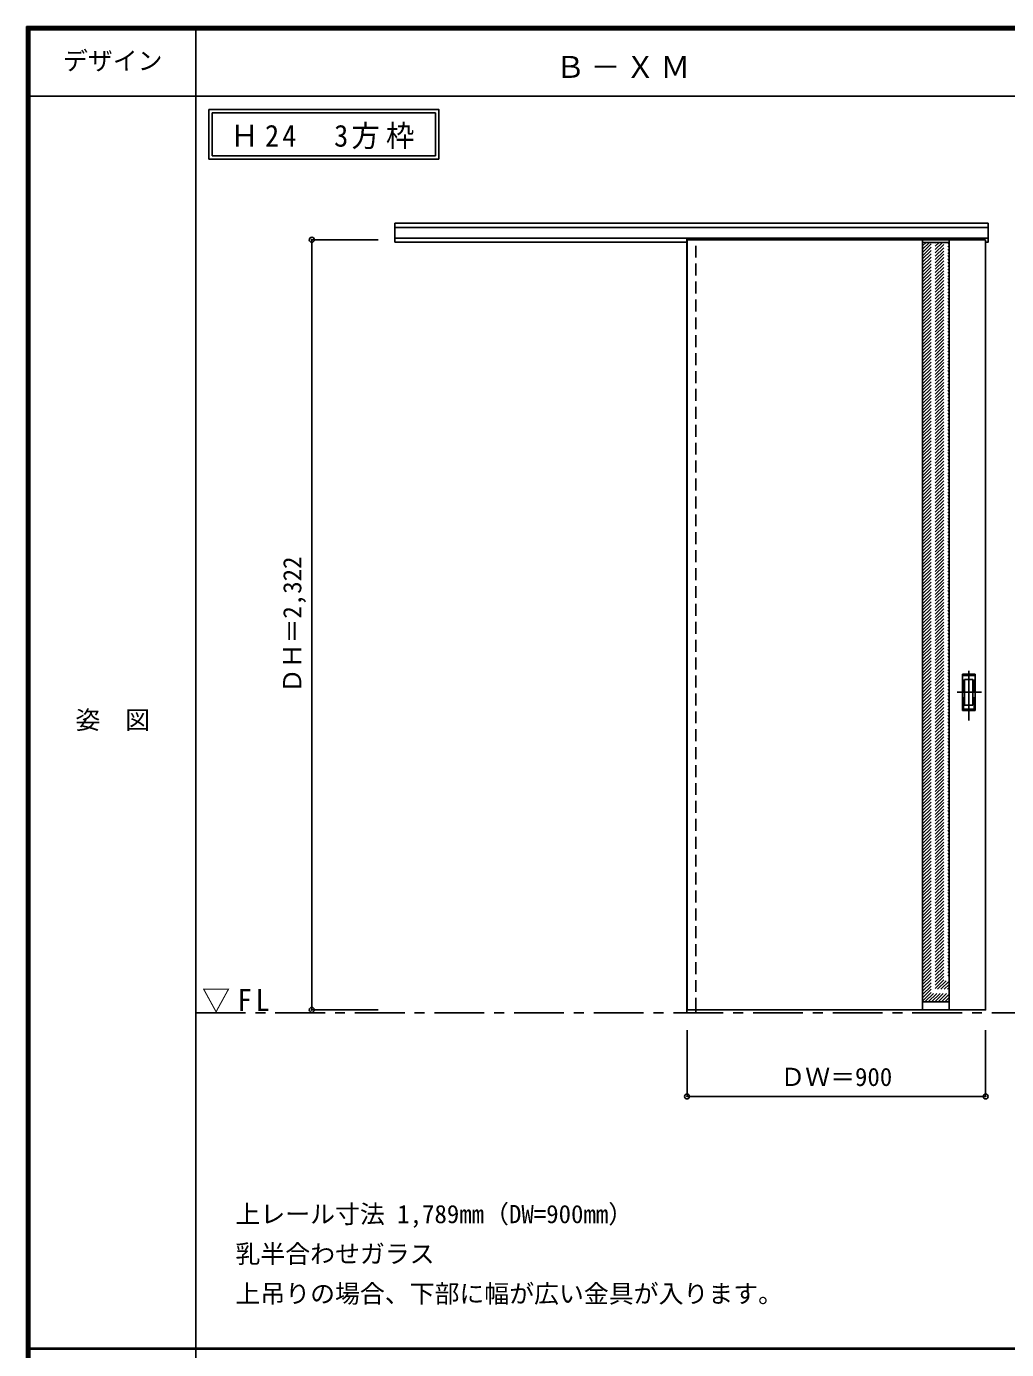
# Model space of a CAD drawing. Units: millimetres, scale not verified. Extents: x -6000 to 5700, y -4307 to 4260.
# Drawn here: x -6000 to -3046, y 186 to 4175 of the extents above; entities that cross this region are included whole.
import ezdxf
from ezdxf.enums import TextEntityAlignment as Align

# ---------------------------------------------------------------- set-up
doc = ezdxf.new("R2010")
doc.units = ezdxf.units.MM
doc.header["$LTSCALE"] = 30
doc.header["$PDMODE"] = 32
doc.header["$PDSIZE"] = 15
doc.linetypes.add('CHAIN1', pattern=[8, 5, -1, 1, -1])
doc.linetypes.add('DASHED1', pattern=[1.8, 1.2, -0.6])
for name, color, linetype in [('0-1_通り芯', 7, 'CHAIN1'), ('0-2_扉', 3, 'Continuous'), ('0-3_仕上げ', 7, 'Continuous'), ('0-4_枠', 3, 'Continuous'), ('0-6_引手', 7, 'Continuous'), ('0-A_文字', 7, 'Continuous'), ('0-B_寸法', 7, 'Continuous'), ('0-C_ハッチ', 4, 'DASHED1'), ('F-1_枠', 6, 'Continuous'), ('F-A_文字', 7, 'Continuous')]:
    doc.layers.add(name, color=color, linetype=linetype)
doc.styles.add('ＭＳ ゴシック', font='')
doc.styles.get('ＭＳ ゴシック').set_extended_font_data('MS Gothic')

msp = doc.modelspace()

# ---------------------------------------------------------------- linework, layer by layer
at = {"layer": '0-1_通り芯'}
msp.add_line((-5490, 1201), (1678, 1201), dxfattribs=at)
at = {"layer": '0-2_扉', "color": 4, "linetype": 'DASHED1'}
msp.add_line((-4009, 3532), (-4009, 3528), dxfattribs=at)
at = {"layer": '0-2_扉'}
msp.add_line((-4009, 3532), (-3109, 3532), dxfattribs=at)
msp.add_lwpolyline([(-4009, 3532), (-4009, 1210), (-3109, 1210), (-3109, 3532)], dxfattribs=at)
at = {"layer": '0-3_仕上げ', "color": 3}
for p, q in [((-3299, 1210), (-3299, 3532)), ((-3219, 1210), (-3219, 3532))]:
    msp.add_line(p, q, dxfattribs=at)
at = {"layer": '0-3_仕上げ'}
for p, q in [((-3299, 3524), (-3219, 3524)), ((-3299, 1234), (-3219, 1234))]:
    msp.add_line(p, q, dxfattribs=at)
at = {"layer": '0-4_枠'}
for p, q in [((-4890, 3582), (-3101, 3582)), ((-4890, 3525), (-4890, 3582)), ((-4890, 3569), (-3101, 3569)), ((-4890, 3537), (-3101, 3537)), ((-4890, 3525), (-4009, 3525)), ((-4010, 3537), (-4010, 1201)), ((-3982, 3532), (-3982, 3537)), ((-4010, 1201), (-3982, 1201)), ((-3982, 1210), (-3982, 1201))]:
    msp.add_line(p, q, dxfattribs=at)
at = {"layer": '0-4_枠', "color": 4, "linetype": 'DASHED1'}
msp.add_line((-3982, 1210), (-3982, 3532), dxfattribs=at)
at = {"layer": '0-4_枠'}
msp.add_lwpolyline([(-3109, 3525), (-3101, 3525), (-3101, 3582)], dxfattribs=at)
at = {"layer": '0-6_引手', "linetype": 'CHAIN1'}
for p, q in [((-3160, 2082.27), (-3160, 2253.12)), ((-3121.93, 2167.5), (-3194.44, 2167.5))]:
    msp.add_line(p, q, dxfattribs=at)
at = {"layer": '0-6_引手'}
for p, q in [((-3141, 2222.5), (-3179, 2222.5)), ((-3179, 2112.5), (-3179, 2222.5)), ((-3147.5, 2206.5), (-3172.5, 2206.5)), ((-3172.5, 2128.5), (-3172.5, 2206.5)), ((-3147.5, 2128.5), (-3147.5, 2206.5)), ((-3141, 2112.5), (-3141, 2222.5)), ((-3147.5, 2128.5), (-3172.5, 2128.5)), ((-3141, 2112.5), (-3179, 2112.5))]:
    msp.add_line(p, q, dxfattribs=at)
at = {"layer": '0-6_引手', "linetype": 'DASHED1'}
for p, q in [((-3176, 2116.5), (-3176, 2218.5)), ((-3144, 2116.5), (-3176, 2116.5))]:
    msp.add_line(p, q, dxfattribs=at)
msp.add_lwpolyline([(-3144, 2116.5), (-3144, 2218.5), (-3176, 2218.5)], dxfattribs=at)
at = {"layer": '0-A_文字'}
for p, q in [((-5450, 3925), (-5450, 3775)), ((-5440, 3915), (-5440, 3785)), ((-5440, 3915), (-4767.38, 3915)), ((-4767.38, 3915), (-4767.38, 3785)), ((-5450, 3775), (-4757.38, 3775)), ((-5440, 3785), (-4767.38, 3785))]:
    msp.add_line(p, q, dxfattribs=at)
msp.add_lwpolyline([(-5450, 3925), (-4757.38, 3925), (-4757.38, 3775)], dxfattribs=at)
at = {"layer": '0-B_寸法', "color": 4}
for p, q in [((-5140, 3532), (-4940, 3532)), ((-4009, 949), (-4009, 1149)), ((-3109, 949), (-3109, 1149)), ((-3109, 949), (-4009, 949))]:
    msp.add_line(p, q, dxfattribs=at)
msp.add_lwpolyline([(-5140, 3532), (-5140, 1210), (-4940, 1210)], dxfattribs=at)
at = {"layer": '0-B_寸法'}
for p in [(-5140, 3532), (-5140, 1210), (-4009, 949), (-3109, 949)]:
    msp.add_point(p, dxfattribs=at)
at = {"layer": '0-C_ハッチ'}
for p, q in [((-3299, 3513.55), (-3288.55, 3524)), ((-3299, 3444.26), (-3219.26, 3524)), ((-3299, 3454.16), (-3229.16, 3524)), ((-3299, 3464.06), (-3239.06, 3524)), ((-3299, 3473.96), (-3248.96, 3524)), ((-3299, 3483.86), (-3258.86, 3524)), ((-3299, 3493.75), (-3268.75, 3524)), ((-3299, 3503.65), (-3278.65, 3524)), ((-3299, 3434.36), (-3219, 3514.36)), ((-3299, 3424.46), (-3219, 3504.46)), ((-3299, 3414.56), (-3219, 3494.56)), ((-3299, 3404.66), (-3219, 3484.66)), ((-3299, 3394.76), (-3219, 3474.76)), ((-3299, 3384.86), (-3219, 3464.86)), ((-3299, 3374.96), (-3219, 3454.96)), ((-3299, 3365.06), (-3219, 3445.06)), ((-3299, 3355.16), (-3219, 3435.16)), ((-3299, 3345.26), (-3219, 3425.26)), ((-3299, 3335.36), (-3219, 3415.36)), ((-3299, 3325.46), (-3219, 3405.46)), ((-3299, 3315.56), (-3219, 3395.56)), ((-3299, 3305.66), (-3219, 3385.66)), ((-3299, 3295.76), (-3219, 3375.76)), ((-3299, 3285.87), (-3219, 3365.87)), ((-3299, 3275.97), (-3219, 3355.97)), ((-3299, 3266.07), (-3219, 3346.07)), ((-3299, 3256.17), (-3219, 3336.17)), ((-3299, 3246.27), (-3219, 3326.27)), ((-3299, 3236.37), (-3219, 3316.37)), ((-3299, 3226.47), (-3219, 3306.47)), ((-3299, 3216.57), (-3219, 3296.57)), ((-3299, 3206.67), (-3219, 3286.67)), ((-3299, 3196.77), (-3219, 3276.77)), ((-3299, 3186.87), (-3219, 3266.87)), ((-3299, 3176.97), (-3219, 3256.97)), ((-3299, 3167.07), (-3219, 3247.07)), ((-3299, 3157.17), (-3219, 3237.17)), ((-3299, 3147.27), (-3219, 3227.27)), ((-3299, 3137.37), (-3219, 3217.37)), ((-3299, 3127.47), (-3219, 3207.47)), ((-3299, 3117.57), (-3219, 3197.57)), ((-3299, 3107.67), (-3219, 3187.67)), ((-3299, 3097.77), (-3219, 3177.77)), ((-3299, 3087.88), (-3219, 3167.88)), ((-3299, 3077.98), (-3219, 3157.98)), ((-3299, 3068.08), (-3219, 3148.08)), ((-3299, 3058.18), (-3219, 3138.18)), ((-3299, 3048.28), (-3219, 3128.28)), ((-3299, 3038.38), (-3219, 3118.38)), ((-3299, 3028.48), (-3219, 3108.48)), ((-3299, 3018.58), (-3219, 3098.58)), ((-3299, 3008.68), (-3219, 3088.68)), ((-3299, 2998.78), (-3219, 3078.78)), ((-3299, 2988.88), (-3219, 3068.88)), ((-3299, 2978.98), (-3219, 3058.98)), ((-3299, 2969.08), (-3219, 3049.08)), ((-3299, 2959.18), (-3219, 3039.18)), ((-3299, 2949.28), (-3219, 3029.28)), ((-3299, 2939.38), (-3219, 3019.38)), ((-3299, 2929.48), (-3219, 3009.48)), ((-3299, 2919.58), (-3219, 2999.58)), ((-3299, 2909.68), (-3219, 2989.68)), ((-3299, 2899.78), (-3219, 2979.78)), ((-3299, 2889.89), (-3219, 2969.89)), ((-3299, 2879.99), (-3219, 2959.99)), ((-3299, 2870.09), (-3219, 2950.09)), ((-3299, 2860.19), (-3219, 2940.19)), ((-3299, 2850.29), (-3219, 2930.29)), ((-3299, 2840.39), (-3219, 2920.39)), ((-3299, 2830.49), (-3219, 2910.49)), ((-3299, 2820.59), (-3219, 2900.59)), ((-3299, 2810.69), (-3219, 2890.69)), ((-3299, 2800.79), (-3219, 2880.79)), ((-3299, 2790.89), (-3219, 2870.89)), ((-3299, 2780.99), (-3219, 2860.99)), ((-3299, 2771.09), (-3219, 2851.09)), ((-3299, 2761.19), (-3219, 2841.19)), ((-3299, 2751.29), (-3219, 2831.29)), ((-3299, 2741.39), (-3219, 2821.39)), ((-3299, 2731.49), (-3219, 2811.49)), ((-3299, 2721.59), (-3219, 2801.59)), ((-3299, 2711.69), (-3219, 2791.69)), ((-3299, 2701.8), (-3219, 2781.8)), ((-3299, 2691.9), (-3219, 2771.9)), ((-3299, 2682), (-3219, 2762)), ((-3299, 2672.1), (-3219, 2752.1)), ((-3299, 2662.2), (-3219, 2742.2)), ((-3299, 2652.3), (-3219, 2732.3)), ((-3299, 2642.4), (-3219, 2722.4)), ((-3299, 2632.5), (-3219, 2712.5)), ((-3299, 2622.6), (-3219, 2702.6)), ((-3299, 2612.7), (-3219, 2692.7)), ((-3299, 2602.8), (-3219, 2682.8)), ((-3299, 2592.9), (-3219, 2672.9)), ((-3299, 2583), (-3219, 2663)), ((-3299, 2573.1), (-3219, 2653.1)), ((-3299, 2563.2), (-3219, 2643.2)), ((-3299, 2553.3), (-3219, 2633.3)), ((-3299, 2543.4), (-3219, 2623.4)), ((-3299, 2533.5), (-3219, 2613.5)), ((-3299, 2523.6), (-3219, 2603.6)), ((-3299, 2513.7), (-3219, 2593.7)), ((-3299, 2503.81), (-3219, 2583.81)), ((-3299, 2493.91), (-3219, 2573.91)), ((-3299, 2484.01), (-3219, 2564.01)), ((-3299, 2474.11), (-3219, 2554.11)), ((-3299, 2464.21), (-3219, 2544.21)), ((-3299, 2454.31), (-3219, 2534.31)), ((-3299, 2444.41), (-3219, 2524.41)), ((-3299, 2434.51), (-3219, 2514.51)), ((-3299, 2424.61), (-3219, 2504.61)), ((-3299, 2414.71), (-3219, 2494.71)), ((-3299, 2404.81), (-3219, 2484.81)), ((-3299, 2394.91), (-3219, 2474.91)), ((-3299, 2385.01), (-3219, 2465.01)), ((-3299, 2375.11), (-3219, 2455.11)), ((-3299, 2365.21), (-3219, 2445.21)), ((-3299, 2355.31), (-3219, 2435.31)), ((-3299, 2345.41), (-3219, 2425.41)), ((-3299, 2335.51), (-3219, 2415.51)), ((-3299, 2325.61), (-3219, 2405.61)), ((-3299, 2315.71), (-3219, 2395.71)), ((-3299, 2305.82), (-3219, 2385.82)), ((-3299, 2295.92), (-3219, 2375.92)), ((-3299, 2286.02), (-3219, 2366.02)), ((-3299, 2276.12), (-3219, 2356.12)), ((-3299, 2266.22), (-3219, 2346.22)), ((-3299, 2256.32), (-3219, 2336.32)), ((-3299, 2246.42), (-3219, 2326.42)), ((-3299, 2236.52), (-3219, 2316.52)), ((-3299, 2226.62), (-3219, 2306.62)), ((-3299, 2216.72), (-3219, 2296.72)), ((-3299, 2206.82), (-3219, 2286.82)), ((-3299, 2196.92), (-3219, 2276.92)), ((-3299, 2187.02), (-3219, 2267.02)), ((-3299, 2177.12), (-3219, 2257.12)), ((-3299, 2167.22), (-3219, 2247.22)), ((-3299, 2157.32), (-3219, 2237.32)), ((-3299, 2147.42), (-3219, 2227.42)), ((-3299, 2137.52), (-3219, 2217.52)), ((-3299, 2127.62), (-3219, 2207.62)), ((-3299, 2117.72), (-3219, 2197.72)), ((-3299, 2107.83), (-3219, 2187.83)), ((-3299, 2097.93), (-3219, 2177.93)), ((-3299, 2088.03), (-3219, 2168.03)), ((-3299, 2078.13), (-3219, 2158.13)), ((-3299, 2068.23), (-3219, 2148.23)), ((-3299, 2058.33), (-3219, 2138.33)), ((-3299, 2048.43), (-3219, 2128.43)), ((-3299, 2038.53), (-3219, 2118.53)), ((-3299, 2028.63), (-3219, 2108.63)), ((-3299, 2018.73), (-3219, 2098.73)), ((-3299, 2008.83), (-3219, 2088.83)), ((-3299, 1998.93), (-3219, 2078.93)), ((-3299, 1989.03), (-3219, 2069.03)), ((-3299, 1979.13), (-3219, 2059.13)), ((-3299, 1969.23), (-3219, 2049.23)), ((-3299, 1959.33), (-3219, 2039.33)), ((-3299, 1949.43), (-3219, 2029.43)), ((-3299, 1939.53), (-3219, 2019.53)), ((-3299, 1929.63), (-3219, 2009.63)), ((-3299, 1919.73), (-3219, 1999.73)), ((-3299, 1909.84), (-3219, 1989.84)), ((-3299, 1899.94), (-3219, 1979.94)), ((-3299, 1890.04), (-3219, 1970.04)), ((-3299, 1880.14), (-3219, 1960.14)), ((-3299, 1870.24), (-3219, 1950.24)), ((-3299, 1860.34), (-3219, 1940.34)), ((-3299, 1850.44), (-3219, 1930.44)), ((-3299, 1840.54), (-3219, 1920.54)), ((-3299, 1830.64), (-3219, 1910.64)), ((-3299, 1820.74), (-3219, 1900.74)), ((-3299, 1810.84), (-3219, 1890.84)), ((-3299, 1800.94), (-3219, 1880.94)), ((-3299, 1791.04), (-3219, 1871.04)), ((-3299, 1781.14), (-3219, 1861.14)), ((-3299, 1771.24), (-3219, 1851.24)), ((-3299, 1761.34), (-3219, 1841.34)), ((-3299, 1751.44), (-3219, 1831.44)), ((-3299, 1741.54), (-3219, 1821.54)), ((-3299, 1731.64), (-3219, 1811.64)), ((-3299, 1721.75), (-3219, 1801.75)), ((-3299, 1711.85), (-3219, 1791.85)), ((-3299, 1701.95), (-3219, 1781.95)), ((-3299, 1692.05), (-3219, 1772.05)), ((-3299, 1682.15), (-3219, 1762.15)), ((-3299, 1672.25), (-3219, 1752.25)), ((-3299, 1662.35), (-3219, 1742.35)), ((-3299, 1652.45), (-3219, 1732.45)), ((-3299, 1642.55), (-3219, 1722.55)), ((-3299, 1632.65), (-3219, 1712.65)), ((-3299, 1622.75), (-3219, 1702.75)), ((-3299, 1612.85), (-3219, 1692.85)), ((-3299, 1602.95), (-3219, 1682.95)), ((-3299, 1593.05), (-3219, 1673.05)), ((-3299, 1583.15), (-3219, 1663.15)), ((-3299, 1573.25), (-3219, 1653.25)), ((-3299, 1563.35), (-3219, 1643.35)), ((-3299, 1553.45), (-3219, 1633.45)), ((-3299, 1543.55), (-3219, 1623.55)), ((-3299, 1533.65), (-3219, 1613.65)), ((-3299, 1523.76), (-3219, 1603.76)), ((-3299, 1513.86), (-3219, 1593.86)), ((-3299, 1503.96), (-3219, 1583.96)), ((-3299, 1494.06), (-3219, 1574.06)), ((-3299, 1484.16), (-3219, 1564.16)), ((-3299, 1474.26), (-3219, 1554.26)), ((-3299, 1464.36), (-3219, 1544.36)), ((-3299, 1454.46), (-3219, 1534.46)), ((-3299, 1444.56), (-3219, 1524.56)), ((-3299, 1434.66), (-3219, 1514.66)), ((-3299, 1424.76), (-3219, 1504.76)), ((-3299, 1414.86), (-3219, 1494.86)), ((-3299, 1404.96), (-3219, 1484.96)), ((-3299, 1395.06), (-3219, 1475.06)), ((-3299, 1385.16), (-3219, 1465.16)), ((-3299, 1375.26), (-3219, 1455.26)), ((-3299, 1365.36), (-3219, 1445.36)), ((-3299, 1355.46), (-3219, 1435.46)), ((-3299, 1345.56), (-3219, 1425.56)), ((-3299, 1335.66), (-3219, 1415.66)), ((-3299, 1325.77), (-3219, 1405.77)), ((-3299, 1315.87), (-3219, 1395.87)), ((-3299, 1305.97), (-3219, 1385.97)), ((-3299, 1296.07), (-3219, 1376.07)), ((-3299, 1286.17), (-3219, 1366.17)), ((-3299, 1276.27), (-3219, 1356.27)), ((-3299, 1266.37), (-3219, 1346.37)), ((-3299, 1256.47), (-3219, 1336.47)), ((-3299, 1246.57), (-3219, 1326.57)), ((-3299, 1236.67), (-3219, 1316.67)), ((-3291.77, 1234), (-3219, 1306.77)), ((-3281.87, 1234), (-3219, 1296.87)), ((-3271.97, 1234), (-3219, 1286.97)), ((-3262.07, 1234), (-3219, 1277.07)), ((-3252.17, 1234), (-3219, 1267.17)), ((-3242.27, 1234), (-3219, 1257.27)), ((-3232.37, 1234), (-3219, 1247.37)), ((-3222.47, 1234), (-3219, 1237.47))]:
    msp.add_line(p, q, dxfattribs=at)
at = {"layer": 'F-1_枠'}
for p, q in [((-6000, 4175), (5700, 4175)), ((-6000, 4175), (-6000, -4205)), ((-6000, 4170), (5700, 4170)), ((-6000, 4165), (5700, 4165)), ((-5995, 4175), (-5995, -4205)), ((-5990, 4175), (-5990, -4205)), ((-5490, 4175), (-5490, -3790)), ((-6000, 3965), (5700, 3965)), ((-6000, 190.5), (5700, 190.5)), ((-6000, 187.5), (5700, 187.5))]:
    msp.add_line(p, q, dxfattribs=at)

# ---------------------------------------------------------------- texts
at = {"layer": '0-A_文字', "style": 'ＭＳ ゴシック'}
for s, p in [('上レール寸法 1,789mm（DW=900mm）', (-5370, 550.5)), ('乳半合わせガラス', (-5370, 430.5)), ('上吊りの場合、下部に幅が広い金具が入ります。', (-5370, 310.5))]:
    msp.add_text(s, height=54.99, dxfattribs=at).set_placement(p, align=Align.BOTTOM_LEFT)
at = {"layer": '0-A_文字', "char_height": 65.98, "attachment_point": 7, "style": 'ＭＳ ゴシック'}
for s, insert in [('\\T1.17;Ｂ－ＸＭ', (-4405.5, 4020)), ('\\T1.22;\\W0.95;Ｈ24\u30003方枠', (-5385.34, 3805)), ('\\T1.26;\\W0.95;▽FL', (-5471.25, 1201))]:
    msp.add_mtext(s, dxfattribs=dict(at, insert=insert))
at = {"layer": '0-B_寸法', "style": 'ＭＳ ゴシック'}
msp.add_text('ＤＨ＝2,322', height=54.99, rotation=90, dxfattribs=at).set_placement((-5155, 2164.75), align=Align.BOTTOM_LEFT)
msp.add_text('ＤＷ＝900', height=54.99, dxfattribs=at).set_placement((-3727.75, 964), align=Align.BOTTOM_LEFT)
at = {"layer": 'F-A_文字', "style": 'ＭＳ ゴシック'}
for s, p in [('デザイン', (-5890, 4027.5)), ('姿\u3000図', (-5852.5, 2040.25))]:
    msp.add_text(s, height=54.99, dxfattribs=at).set_placement(p, align=Align.BOTTOM_LEFT)

doc.saveas('drawing.dxf')
